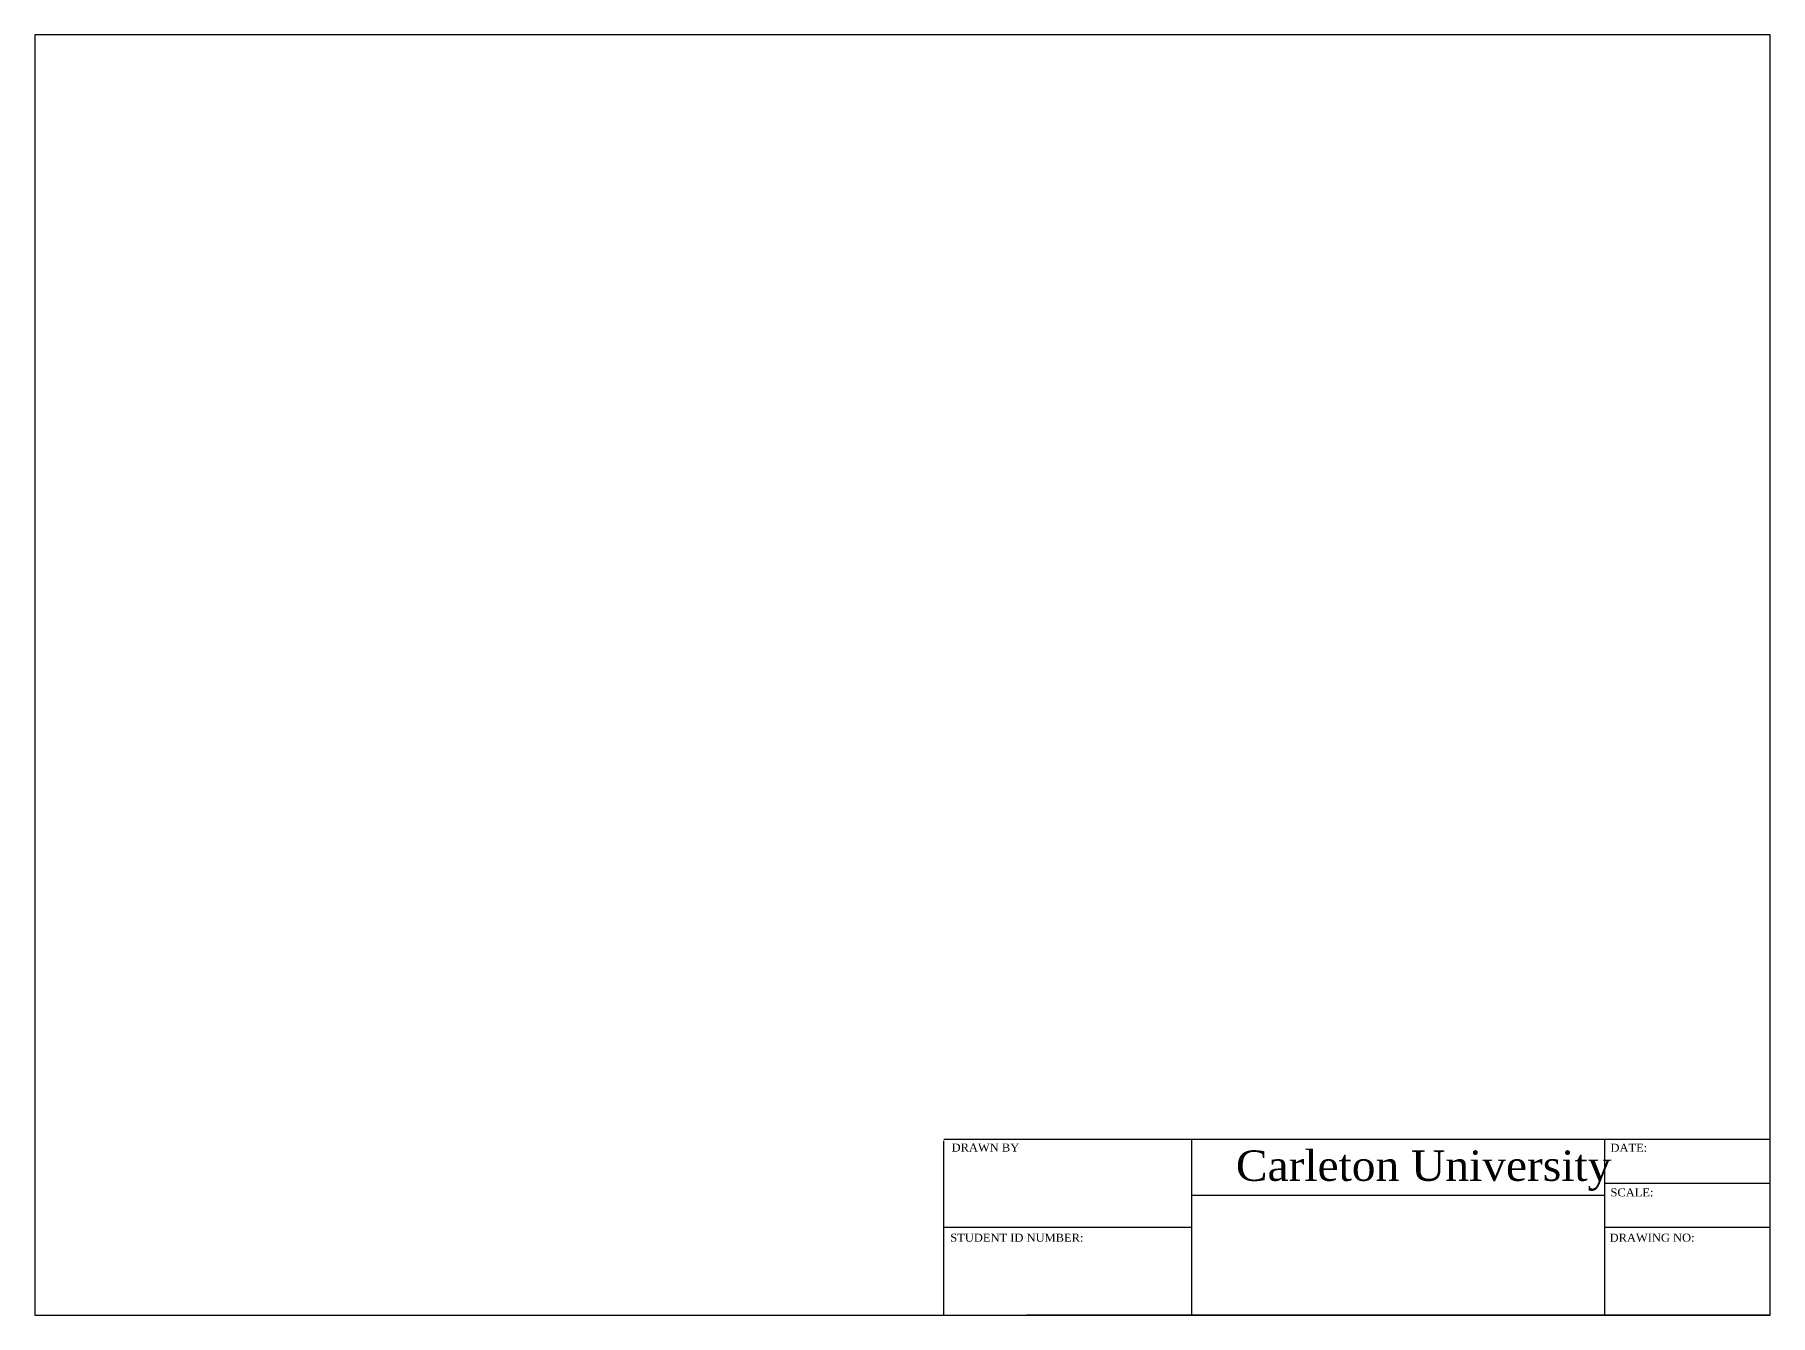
# Paper-space layout 'Layout1' of a CAD drawing. Header units: inches. Extents: x 0.6 to 23.2, y 0.7 to 16.1.
# Drawn here: x 0.62 to 21.45, y 0.71 to 16.08 of the extents above; entities that cross this region are included whole.
import ezdxf

# ---------------------------------------------------------------- set-up
doc = ezdxf.new("R2010")
doc.units = ezdxf.units.IN
doc.header["$LTSCALE"] = 1.21
doc.header["$MEASUREMENT"] = 0
doc.layers.get('0').update_dxf_attribs({"linetype": 'CONTINUOUS'})
doc.styles.add('TIMESROMAN', font='times.ttf')

# ---------------------------------------------------------------- blocks, each defined once
blk = doc.blocks.new('TitleBlock')
for p, q in [((5.5, 1.1), (10.5, 1.1)), ((5.5, 0), (5.5, 1.091)), ((7, 0), (7, 1.1)), ((9.5, 0), (9.5, 1.1)), ((7, 0.75), (9.5, 0.75)), ((9.5, 0.825), (10.5, 0.825)), ((5.5, 0.55), (7, 0.55)), ((9.5, 0.55), (10.5, 0.55)), ((10.5, 0), (6, 0))]:
    blk.add_line(p, q)
blk.add_lwpolyline([(0, 0), (10.5, 0), (10.5, 8), (0, 8)], close=True)
at = {"style": 'TIMESROMAN'}
for s, height, p in [('DRAWN BY', 0.05, (5.547, 1.023)), ('DATE:', 0.05, (9.533, 1.022)), ('Carleton University', 0.19, (7.267, 0.84)), ('SCALE:', 0.05, (9.533, 0.743)), ('STUDENT ID NUMBER:', 0.05, (5.539, 0.46)), ('DRAWING NO:', 0.05, (9.528, 0.46))]:
    blk.add_text(s, height=height, dxfattribs=at).set_placement(p)

psp = doc.layouts.get("Layout1")

# ---------------------------------------------------------------- block references
at = {"xscale": 1.983651047721409, "yscale": 1.921085056642333, "zscale": 1.983651047721409}
psp.add_blockref('TitleBlock', (0.623, 0.707), dxfattribs=at)

doc.saveas('drawing.dxf')
